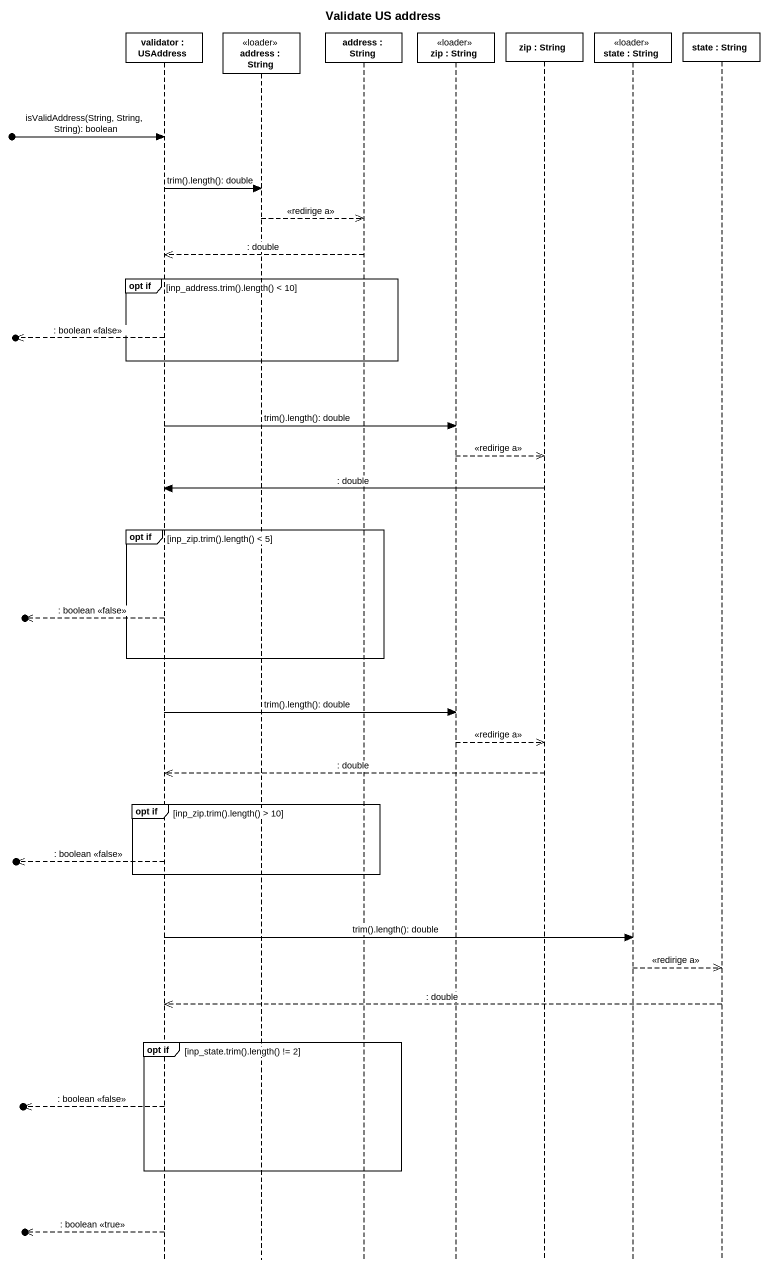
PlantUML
@startuml
title Validate US address
hide footbox
participant "validator : USAddress" as validator
participant "address : String" as address <<loader>>
participant "address : String" as address_2
participant "zip : String" as zip <<loader>>
participant "zip : String" as zip_2
participant "state : String" as state_ <<loader>>
participant "state : String" as state__2

[o-> validator : isValidAddress(String, String, String): boolean
validator -> address : trim().length(): double
address -->> address_2 : <<redirige a>>
address_2 -->> validator : : double
group opt if [inp_address.trim().length() < 10]
  [o<<-- validator : : boolean <<false>>
end
validator -> zip : trim().length(): double
zip -->> zip_2 : <<redirige a>>
zip_2 -> validator : : double
group opt if [inp_zip.trim().length() < 5]
  [o<<-- validator : : boolean <<false>>
end
validator -> zip : trim().length(): double
zip -->> zip_2 : <<redirige a>>
zip_2 -->> validator : : double
group opt if [inp_zip.trim().length() > 10]
  [o<<-- validator : : boolean <<false>>
end
validator -> state_ : trim().length(): double
state_ -->> state__2 : <<redirige a>>
state__2 -->> validator : : double
group opt if [inp_state.trim().length() != 2]
  [o<<-- validator : : boolean <<false>>
end
[o<<-- validator : : boolean <<true>>
@enduml
